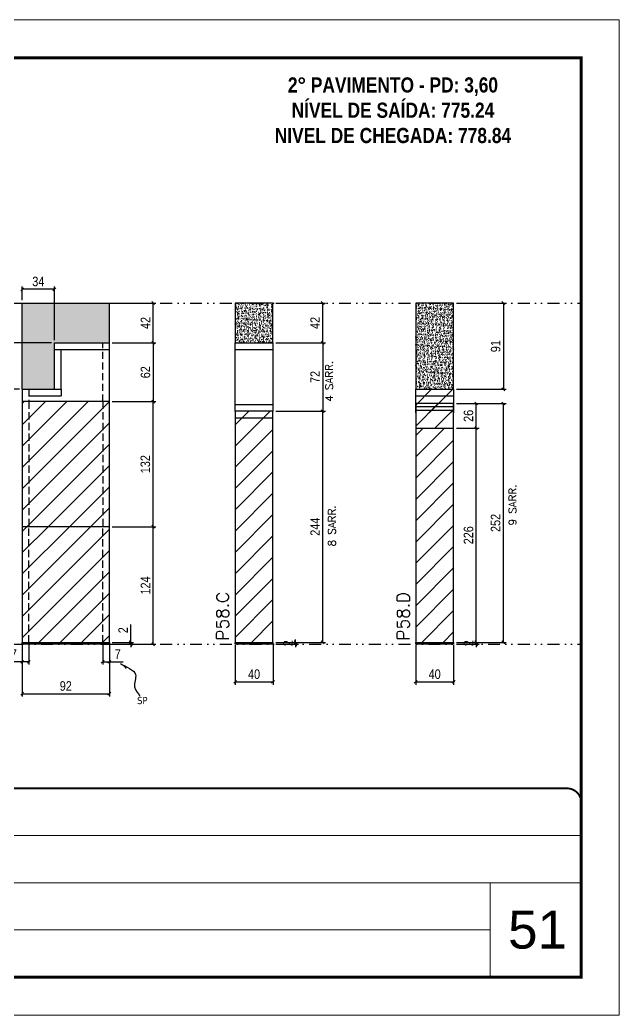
# Model space of a CAD drawing. Extents: x 2949 to 9203, y -16089 to 12527.
# Drawn here: x 6985 to 7618, y -2306 to -1256 of the extents above; entities that cross this region are included whole.
import ezdxf

# ---------------------------------------------------------------- set-up
doc = ezdxf.new("R2010")
doc.units = 0
for name, pattern in [('CONTINUO', [0]), ('DASHED', [0.75, 0.5, -0.25]), ('DIVIDE2', [0.625, 0.25, -0.125, 0, -0.125, 0, -0.125]), ('HIDDEN', [0.375, 0.25, -0.125])]:
    doc.linetypes.add(name, pattern=pattern)
for name, color, linetype, lineweight in [('CARIMBO', 255, 'Continuous', 9), ('Folhas', 255, 'Continuous', 9), ('Hachura', 251, 'Continuous', 9), ('SARRAFO DE PRESSAO', 251, 'DASHED', 9), ('Texto Seção', 7, 'Continuous', 15)]:
    doc.layers.add(name, color=color, linetype=linetype, lineweight=lineweight)
for name, color, linetype in [('COTA', 241, 'Continuous'), ('FUNDOS', 1, 'Continuous'), ('NOMENCLATURA', 7, 'Continuous'), ('Nível', 160, 'Continuous'), ('Painéis', 200, 'Continuous'), ('SARR_2.2x7', 40, 'Continuous'), ('Sarrafo de Pressão', 42, 'HIDDEN'), ('texto', 7, 'Continuous')]:
    doc.layers.add(name, color=color, linetype=linetype)
doc.styles.add('ARIAL', font='arial.ttf')
doc.styles.add('COTA TECNICA', font='techl___.ttf', dxfattribs={"height": 10})
doc.styles.add('COTA TECNICA-50', font='techl___.ttf', dxfattribs={"height": 10})
doc.styles.add('REGUA-120', font='ROMANS.shx', dxfattribs={"height": 15})
doc.styles.add('ROMANC', font='techb___.ttf', dxfattribs={"height": 2.5})
doc.styles.add('ROMANS', font='romans.shx')
doc.styles.get("Standard").update_dxf_attribs({"font": 'arial.ttf'})
doc.dimstyles.new('COTA PAINEL-50', dxfattribs={"dimtxt": 10, "dimasz": 3, "dimexe": 3, "dimexo": 3, "dimgap": 3, "dimtad": 1, "dimdec": 1, "dimzin": 12, "dimdsep": 46, "dimtxsty": 'COTA TECNICA-50', "dimblk1": 'OBLIQUE', "dimblk2": 'OBLIQUE', "dimsah": 1, "dimcen": 0.9, "dimclrd": 4, "dimclre": 4, "dimclrt": 240, "dimadec": 1, "dimazin": 3, "dimtfac": 1, "dimtdec": 1, "dimtmove": 0, "dimatfit": 3, "dimfxl": 1, "dimtolj": 1, "dimtzin": 12, "dimarcsym": 0})
doc.dimstyles.new('PAINEL', dxfattribs={"dimtxt": 10, "dimasz": 3, "dimexe": 3, "dimexo": 3, "dimgap": 3, "dimtad": 1, "dimdec": 1, "dimzin": 12, "dimdsep": 46, "dimtxsty": 'COTA TECNICA', "dimblk1": 'OBLIQUE', "dimblk2": 'OBLIQUE', "dimsah": 1, "dimcen": 0.9, "dimclrd": 4, "dimclre": 4, "dimclrt": 240, "dimadec": 1, "dimazin": 3, "dimtfac": 1, "dimtdec": 1, "dimtmove": 0, "dimatfit": 3, "dimfxl": 1, "dimtolj": 1, "dimtzin": 12, "dimarcsym": 0})
doc.dimstyles.get("Standard").update_dxf_attribs({"dimtxt": 0.18, "dimasz": 0.18, "dimexe": 0.18, "dimexo": 0.0625, "dimgap": 0.09, "dimtad": 0, "dimtih": 1, "dimtoh": 1, "dimdec": 4, "dimzin": 0, "dimdsep": 46, "dimtxsty": 'Standard', "dimcen": 0.09, "dimadec": 0, "dimazin": 0, "dimtfac": 1, "dimtdec": 4, "dimtofl": 0, "dimtmove": 0, "dimatfit": 3, "dimfxl": 1, "dimtolj": 1, "dimtzin": 0, "dimarcsym": 0})
pattern_1 = [(45, (-124486.967, -33050.646), (-11.2253202, 11.2253202), [])]
pattern_2 = [(50, (3183.5, 0), (5.46554, -0.4781726), [0.5715, -6.2865]), (355, (3183.5, 0), (-1.0573026, 5.7317054), [0.4572, -5.0292175]), (100.45144, (3183.9555, -0.04), (4.4082374, 5.2535326), [0.4857, -5.3427073]), (46.1842, (3183.5, 1.524), (8.132371, -1.26127), [0.85725, -9.42975]), (96.63556, (3184.178, 1.419), (7.122124, 7.422784), [0.72855, -8.014068]), (351.18415, (3183.5, 1.524), (7.122124, 7.422784), [0.685799, -7.543792]), (21, (3184.262, 1.143), (4.5484317, -3.067956), [0.5715, -6.2865]), (326, (3184.262, 1.143), (1.854061, 5.525639), [0.4572, -5.0292]), (71.45144, (3184.641, 0.8873), (6.4024926, 2.457683), [0.4857, -5.342698]), (37.5, (3183.5, 0), (0.0926581, 2.5366512), [0, -4.96824, 0, -5.1054, 0, -5.04825]), (7.5, (3183.5, 0), (2.0045899, 3.0054172), [0, -2.91084, 0, -4.85394, 0, -1.92405]), (327.5, (3181.8007, 0), (4.0677179, -0.1718623), [0, -1.905, 0, -5.9436, 0, -7.8867]), (317.5, (3181.0387, 0), (4.4438754, 0.7627947), [0, -2.4765, 0, -3.94716, 0, -5.6007])]

# ---------------------------------------------------------------- blocks, each defined once
blk = doc.blocks.new('9999999999')
at = {"color": 30, "linetype": 'CONTINUO'}
for p, q in [((98564.6, 34379.6), (99584, 34379.6)), ((98564.6, 34329.8), (99488, 34329.8)), ((99584, 34329.8), (99488, 34329.8)), ((99488, 34329.8), (99488, 34230.2)), ((98564.6, 34280), (99488, 34280))]:
    blk.add_line(p, q, dxfattribs=at)
at = {"color": 30, "linetype": 'CONTINUO', "const_width": 2}
blk.add_lwpolyline([(99584, 34230.2), (99584, 34414.4, 0.414214), (99569, 34429.4), (98229, 34429.4, 0.414214), (98214, 34414.4), (98214, 34245.2, 0.414214), (98229, 34230.2), (99584, 34230.2)], format="xyb", dxfattribs=at)
at = {"layer": 'Folhas'}
blk.add_lwpolyline([(98139, 34190.2), (99624, 34190.2), (99624, 35240.2), (98139, 35240.2)], close=True, dxfattribs=at)
at = {"layer": 'Folhas', "color": 30, "const_width": 3}
blk.add_lwpolyline([(98214, 34230.2), (99584, 34230.2), (99584, 35200.2), (98214, 35200.2)], close=True, dxfattribs=at)
blk = doc.blocks.new('_Oblique')
at = {"color": 0, "linetype": 'ByBlock', "lineweight": -2}
blk.add_line((-0.5, -0.5), (0.5, 0.5), dxfattribs=at)
blk = doc.blocks.new('*D1781')
at = {"layer": 'COTA', "color": 4, "lineweight": -2, "transparency": 16777216}
for p, q in [((7445.9, -1660.9), (7498.4, -1660.9)), ((7495.4, -1912.9), (7495.4, -1660.9)), ((7445.9, -1912.9), (7498.4, -1912.9))]:
    blk.add_line(p, q, dxfattribs=at)
at = {"layer": 'Defpoints', "color": 0, "transparency": 16777216}
for p in [(7442.9, -1660.9), (7495.4, -1660.9), (7442.9, -1912.9)]:
    blk.add_point(p, dxfattribs=at)
at = {"layer": 'COTA', "color": 4, "lineweight": -2, "transparency": 16777216, "xscale": 3, "yscale": 3, "zscale": 3}
for p, rotation in [((7495.4, -1660.9), 90), ((7495.4, -1912.9), 270)]:
    blk.add_blockref('_Oblique', p, dxfattribs=dict(at, rotation=rotation))
at = {"layer": 'COTA', "color": 240, "transparency": 16777216, "insert": (7487.2, -1786.9), "char_height": 10, "attachment_point": 5, "rotation": 90, "style": 'COTA TECNICA'}
blk.add_mtext('\\A1;252', dxfattribs=at)
blk = doc.blocks.new('*D1782')
at = {"layer": 'COTA', "color": 4, "lineweight": -2, "transparency": 16777216}
for p, q in [((7402.9, -1915.9), (7402.9, -1957.6)), ((7442.9, -1915.9), (7442.9, -1957.6)), ((7402.9, -1954.6), (7442.9, -1954.6))]:
    blk.add_line(p, q, dxfattribs=at)
at = {"layer": 'Defpoints', "color": 0, "transparency": 16777216}
for p in [(7402.9, -1912.9), (7442.9, -1912.9), (7442.9, -1954.6)]:
    blk.add_point(p, dxfattribs=at)
at = {"layer": 'COTA', "color": 4, "lineweight": -2, "transparency": 16777216, "xscale": 3, "yscale": 3, "zscale": 3, "rotation": 180}
blk.add_blockref('_Oblique', (7402.9, -1954.6), dxfattribs=at)
at = {"layer": 'COTA', "color": 4, "lineweight": -2, "transparency": 16777216, "xscale": 3, "yscale": 3, "zscale": 3}
blk.add_blockref('_Oblique', (7442.9, -1954.6), dxfattribs=at)
at = {"layer": 'COTA', "color": 240, "transparency": 16777216, "insert": (7422.9, -1946.5), "char_height": 10, "attachment_point": 5, "style": 'COTA TECNICA'}
blk.add_mtext('\\A1;40', dxfattribs=at)
blk = doc.blocks.new('*D1783')
at = {"layer": 'COTA', "color": 4, "lineweight": -2, "transparency": 16777216}
for p, q in [((7466.7, -1912.9), (7466.7, -1909.9)), ((7445.9, -1912.9), (7469.7, -1912.9)), ((7445.9, -1914.9), (7469.7, -1914.9)), ((7466.7, -1914.9), (7466.7, -1912.9)), ((7466.7, -1914.9), (7466.7, -1917.9))]:
    blk.add_line(p, q, dxfattribs=at)
at = {"layer": 'Defpoints', "color": 0, "transparency": 16777216}
for p in [(7442.9, -1912.9), (7442.9, -1914.9), (7466.7, -1912.9)]:
    blk.add_point(p, dxfattribs=at)
at = {"layer": 'COTA', "color": 4, "lineweight": -2, "transparency": 16777216, "xscale": 3, "yscale": 3, "zscale": 3}
for p, rotation in [((7466.7, -1912.9), 270), ((7466.7, -1914.9), 90)]:
    blk.add_blockref('_Oblique', p, dxfattribs=dict(at, rotation=rotation))
at = {"layer": 'COTA', "color": 240, "transparency": 16777216, "insert": (7458.7, -1913.9), "char_height": 10, "attachment_point": 5, "rotation": 90, "style": 'COTA TECNICA-50'}
blk.add_mtext('\\A1;2', dxfattribs=at)
blk = doc.blocks.new('*D1802')
at = {"layer": 'COTA', "color": 4, "linetype": 'ByBlock', "lineweight": -2, "transparency": 16777216}
for p, q in [((7445.9, -1686.9), (7469.7, -1686.9)), ((7466.7, -1912.9), (7466.7, -1686.9)), ((7445.9, -1912.9), (7469.7, -1912.9))]:
    blk.add_line(p, q, dxfattribs=at)
at = {"layer": 'Defpoints', "color": 0, "linetype": 'ByBlock', "transparency": 16777216}
for p in [(7442.9, -1686.9), (7466.7, -1686.9), (7442.9, -1912.9)]:
    blk.add_point(p, dxfattribs=at)
at = {"layer": 'COTA', "color": 4, "linetype": 'ByBlock', "lineweight": -2, "transparency": 16777216, "xscale": 3, "yscale": 3, "zscale": 3}
for p, rotation in [((7466.7, -1686.9), 90), ((7466.7, -1912.9), 270)]:
    blk.add_blockref('_Oblique', p, dxfattribs=dict(at, rotation=rotation))
at = {"layer": 'COTA', "color": 240, "linetype": 'ByBlock', "transparency": 16777216, "insert": (7458.6, -1799.9), "char_height": 10, "attachment_point": 5, "rotation": 90, "style": 'COTA TECNICA'}
blk.add_mtext('\\A1;226', dxfattribs=at)
blk = doc.blocks.new('*D1803')
at = {"layer": 'COTA', "color": 4, "linetype": 'ByBlock', "lineweight": -2, "transparency": 16777216}
for p, q in [((7445.9, -1660.9), (7469.7, -1660.9)), ((7466.7, -1686.9), (7466.7, -1660.9)), ((7445.9, -1686.9), (7469.7, -1686.9))]:
    blk.add_line(p, q, dxfattribs=at)
at = {"layer": 'Defpoints', "color": 0, "linetype": 'ByBlock', "transparency": 16777216}
for p in [(7442.9, -1660.9), (7466.7, -1660.9), (7442.9, -1686.9)]:
    blk.add_point(p, dxfattribs=at)
at = {"layer": 'COTA', "color": 4, "linetype": 'ByBlock', "lineweight": -2, "transparency": 16777216, "xscale": 3, "yscale": 3, "zscale": 3}
for p, rotation in [((7466.7, -1660.9), 90), ((7466.7, -1686.9), 270)]:
    blk.add_blockref('_Oblique', p, dxfattribs=dict(at, rotation=rotation))
at = {"layer": 'COTA', "color": 240, "linetype": 'ByBlock', "transparency": 16777216, "insert": (7458.6, -1673.9), "char_height": 10, "attachment_point": 5, "rotation": 90, "style": 'COTA TECNICA'}
blk.add_mtext('\\A1;26', dxfattribs=at)
blk = doc.blocks.new('*D1784')
at = {"layer": 'COTA', "color": 4, "lineweight": -2, "transparency": 16777216}
for p, q in [((7255.3, -1668.9), (7307.7, -1668.9)), ((7304.7, -1912.9), (7304.7, -1668.9)), ((7255.3, -1912.9), (7307.7, -1912.9))]:
    blk.add_line(p, q, dxfattribs=at)
at = {"layer": 'Defpoints', "color": 0, "transparency": 16777216}
for p in [(7252.3, -1668.9), (7304.7, -1668.9), (7252.3, -1912.9)]:
    blk.add_point(p, dxfattribs=at)
at = {"layer": 'COTA', "color": 4, "lineweight": -2, "transparency": 16777216, "xscale": 3, "yscale": 3, "zscale": 3}
for p, rotation in [((7304.7, -1668.9), 90), ((7304.7, -1912.9), 270)]:
    blk.add_blockref('_Oblique', p, dxfattribs=dict(at, rotation=rotation))
at = {"layer": 'COTA', "color": 240, "transparency": 16777216, "insert": (7296.7, -1790.9), "char_height": 10, "attachment_point": 5, "rotation": 90, "style": 'COTA TECNICA'}
blk.add_mtext('\\A1;244', dxfattribs=at)
blk = doc.blocks.new('*D1785')
at = {"layer": 'COTA', "color": 4, "lineweight": -2, "transparency": 16777216}
for p, q in [((7212.3, -1915.9), (7212.3, -1957.6)), ((7252.3, -1915.9), (7252.3, -1957.6)), ((7212.3, -1954.6), (7252.3, -1954.6))]:
    blk.add_line(p, q, dxfattribs=at)
at = {"layer": 'Defpoints', "color": 0, "transparency": 16777216}
for p in [(7212.3, -1912.9), (7252.3, -1912.9), (7252.3, -1954.6)]:
    blk.add_point(p, dxfattribs=at)
at = {"layer": 'COTA', "color": 4, "lineweight": -2, "transparency": 16777216, "xscale": 3, "yscale": 3, "zscale": 3, "rotation": 180}
blk.add_blockref('_Oblique', (7212.3, -1954.6), dxfattribs=at)
at = {"layer": 'COTA', "color": 4, "lineweight": -2, "transparency": 16777216, "xscale": 3, "yscale": 3, "zscale": 3}
blk.add_blockref('_Oblique', (7252.3, -1954.6), dxfattribs=at)
at = {"layer": 'COTA', "color": 240, "transparency": 16777216, "insert": (7232.3, -1946.5), "char_height": 10, "attachment_point": 5, "style": 'COTA TECNICA'}
blk.add_mtext('\\A1;40', dxfattribs=at)
blk = doc.blocks.new('*D1786')
at = {"layer": 'COTA', "color": 4, "lineweight": -2, "transparency": 16777216}
for p, q in [((7276.1, -1912.9), (7276.1, -1909.9)), ((7255.3, -1912.9), (7279.1, -1912.9)), ((7255.3, -1914.9), (7279.1, -1914.9)), ((7276.1, -1914.9), (7276.1, -1912.9)), ((7276.1, -1914.9), (7276.1, -1917.9))]:
    blk.add_line(p, q, dxfattribs=at)
at = {"layer": 'Defpoints', "color": 0, "transparency": 16777216}
for p in [(7252.3, -1912.9), (7252.3, -1914.9), (7276.1, -1912.9)]:
    blk.add_point(p, dxfattribs=at)
at = {"layer": 'COTA', "color": 4, "lineweight": -2, "transparency": 16777216, "xscale": 3, "yscale": 3, "zscale": 3}
for p, rotation in [((7276.1, -1912.9), 270), ((7276.1, -1914.9), 90)]:
    blk.add_blockref('_Oblique', p, dxfattribs=dict(at, rotation=rotation))
at = {"layer": 'COTA', "color": 240, "transparency": 16777216, "insert": (7268.1, -1913.9), "char_height": 10, "attachment_point": 5, "rotation": 90, "style": 'COTA TECNICA-50'}
blk.add_mtext('\\A1;2', dxfattribs=at)
blk = doc.blocks.new('*D1787')
at = {"layer": 'COTA', "color": 4, "lineweight": -2, "transparency": 16777216}
for p, q in [((6987.6, -1915.9), (6987.6, -1970.1)), ((7079.6, -1915.9), (7079.6, -1970.1)), ((6987.6, -1967.1), (7079.6, -1967.1))]:
    blk.add_line(p, q, dxfattribs=at)
at = {"layer": 'Defpoints', "color": 0, "transparency": 16777216}
for p in [(6987.6, -1912.9), (7079.6, -1912.9), (7079.6, -1967.1)]:
    blk.add_point(p, dxfattribs=at)
at = {"layer": 'COTA', "color": 4, "lineweight": -2, "transparency": 16777216, "xscale": 3, "yscale": 3, "zscale": 3, "rotation": 180}
blk.add_blockref('_Oblique', (6987.6, -1967.1), dxfattribs=at)
at = {"layer": 'COTA', "color": 4, "lineweight": -2, "transparency": 16777216, "xscale": 3, "yscale": 3, "zscale": 3}
blk.add_blockref('_Oblique', (7079.6, -1967.1), dxfattribs=at)
at = {"layer": 'COTA', "color": 240, "transparency": 16777216, "insert": (7033.6, -1959), "char_height": 10, "attachment_point": 5, "style": 'COTA TECNICA'}
blk.add_mtext('\\A1;92', dxfattribs=at)
blk = doc.blocks.new('*D1788')
at = {"layer": 'COTA', "color": 4, "lineweight": -2, "transparency": 16777216}
for p, q in [((7082.6, -1790.9), (7128.8, -1790.9)), ((7125.8, -1914.9), (7125.8, -1790.9)), ((7082.6, -1914.9), (7128.8, -1914.9))]:
    blk.add_line(p, q, dxfattribs=at)
at = {"layer": 'Defpoints', "color": 0, "transparency": 16777216}
for p in [(7079.6, -1790.9), (7125.8, -1790.9), (7079.6, -1914.9)]:
    blk.add_point(p, dxfattribs=at)
at = {"layer": 'COTA', "color": 4, "lineweight": -2, "transparency": 16777216, "xscale": 3, "yscale": 3, "zscale": 3}
for p, rotation in [((7125.8, -1790.9), 90), ((7125.8, -1914.9), 270)]:
    blk.add_blockref('_Oblique', p, dxfattribs=dict(at, rotation=rotation))
at = {"layer": 'COTA', "color": 240, "transparency": 16777216, "insert": (7117.7, -1852.9), "char_height": 10, "attachment_point": 5, "rotation": 90, "style": 'COTA TECNICA-50'}
blk.add_mtext('\\A1;124', dxfattribs=at)
blk = doc.blocks.new('*D1789')
at = {"layer": 'COTA', "color": 4, "lineweight": -2, "transparency": 16777216}
for p, q in [((7102.1, -1912.9), (7102.1, -1894.1)), ((7082.6, -1912.9), (7105.1, -1912.9)), ((7082.6, -1914.9), (7105.1, -1914.9)), ((7102.1, -1914.9), (7102.1, -1912.9)), ((7102.1, -1914.9), (7102.1, -1917.9))]:
    blk.add_line(p, q, dxfattribs=at)
at = {"layer": 'Defpoints', "color": 0, "transparency": 16777216}
for p in [(7079.6, -1912.9), (7079.6, -1914.9), (7102.1, -1914.9)]:
    blk.add_point(p, dxfattribs=at)
at = {"layer": 'COTA', "color": 4, "lineweight": -2, "transparency": 16777216, "xscale": 3, "yscale": 3, "zscale": 3}
for p, rotation in [((7102.1, -1912.9), 270), ((7102.1, -1914.9), 90)]:
    blk.add_blockref('_Oblique', p, dxfattribs=dict(at, rotation=rotation))
at = {"layer": 'COTA', "color": 240, "transparency": 16777216, "insert": (7094.1, -1900.1), "char_height": 10, "attachment_point": 5, "rotation": 90, "style": 'COTA TECNICA-50'}
blk.add_mtext('\\A1;2', dxfattribs=at)
blk = doc.blocks.new('*D1790')
at = {"layer": 'COTA', "color": 4, "lineweight": -2, "transparency": 16777216}
for p, q in [((6987.6, -1917.9), (6987.6, -1936.4)), ((6994.6, -1915.9), (6994.6, -1936.4)), ((6987.6, -1933.4), (6972.8, -1933.4)), ((6994.6, -1933.4), (6987.6, -1933.4))]:
    blk.add_line(p, q, dxfattribs=at)
at = {"layer": 'Defpoints', "color": 0, "transparency": 16777216}
for p in [(6987.6, -1914.9), (6994.6, -1912.9), (6987.6, -1933.4)]:
    blk.add_point(p, dxfattribs=at)
at = {"layer": 'COTA', "color": 4, "lineweight": -2, "transparency": 16777216, "xscale": 3, "yscale": 3, "zscale": 3, "rotation": 180}
blk.add_blockref('_Oblique', (6987.6, -1933.4), dxfattribs=at)
at = {"layer": 'COTA', "color": 4, "lineweight": -2, "transparency": 16777216, "xscale": 3, "yscale": 3, "zscale": 3}
blk.add_blockref('_Oblique', (6994.6, -1933.4), dxfattribs=at)
at = {"layer": 'COTA', "color": 240, "transparency": 16777216, "insert": (6978.7, -1925.3), "char_height": 10, "attachment_point": 5, "style": 'COTA TECNICA-50'}
blk.add_mtext('\\A1;7', dxfattribs=at)
blk = doc.blocks.new('*D1791')
at = {"layer": 'COTA', "color": 4, "lineweight": -2, "transparency": 16777216}
for p, q in [((7072.6, -1915.9), (7072.6, -1936.4)), ((7079.6, -1917.9), (7079.6, -1936.4)), ((7072.6, -1933.4), (7079.6, -1933.4)), ((7079.6, -1933.4), (7094.3, -1933.4))]:
    blk.add_line(p, q, dxfattribs=at)
at = {"layer": 'Defpoints', "color": 0, "transparency": 16777216}
for p in [(7072.6, -1912.9), (7079.6, -1914.9), (7079.6, -1933.4)]:
    blk.add_point(p, dxfattribs=at)
at = {"layer": 'COTA', "color": 4, "lineweight": -2, "transparency": 16777216, "xscale": 3, "yscale": 3, "zscale": 3, "rotation": 180}
blk.add_blockref('_Oblique', (7072.6, -1933.4), dxfattribs=at)
at = {"layer": 'COTA', "color": 4, "lineweight": -2, "transparency": 16777216, "xscale": 3, "yscale": 3, "zscale": 3}
blk.add_blockref('_Oblique', (7079.6, -1933.4), dxfattribs=at)
at = {"layer": 'COTA', "color": 240, "transparency": 16777216, "insert": (7088.4, -1925.3), "char_height": 10, "attachment_point": 5, "style": 'COTA TECNICA-50'}
blk.add_mtext('\\A1;7', dxfattribs=at)
blk = doc.blocks.new('*D1792')
at = {"layer": 'Defpoints', "color": 0, "linetype": 'ByBlock', "transparency": 16777216}
for p in [(7079.6, -1658.9), (7125.8, -1658.9), (7079.6, -1790.9)]:
    blk.add_point(p, dxfattribs=at)
at = {"layer": 'FUNDOS', "color": 4, "linetype": 'ByBlock', "lineweight": -2, "transparency": 16777216}
for p, q in [((7082.6, -1658.9), (7128.8, -1658.9)), ((7125.8, -1790.9), (7125.8, -1658.9)), ((7082.6, -1790.9), (7128.8, -1790.9))]:
    blk.add_line(p, q, dxfattribs=at)
at = {"layer": 'FUNDOS', "color": 4, "linetype": 'ByBlock', "lineweight": -2, "transparency": 16777216, "xscale": 3, "yscale": 3, "zscale": 3}
for p, rotation in [((7125.8, -1658.9), 90), ((7125.8, -1790.9), 270)]:
    blk.add_blockref('_Oblique', p, dxfattribs=dict(at, rotation=rotation))
at = {"layer": 'FUNDOS', "color": 240, "linetype": 'ByBlock', "transparency": 16777216, "insert": (7117.6, -1724.9), "char_height": 10, "attachment_point": 5, "rotation": 90, "style": 'COTA TECNICA'}
blk.add_mtext('\\A1;132', dxfattribs=at)
blk = doc.blocks.new('*D3195')
at = {"layer": 'COTA', "color": 4, "lineweight": -2, "transparency": 16777216}
for p, q in [((7255.3, -1554.9), (7307.7, -1554.9)), ((7304.7, -1596.9), (7304.7, -1554.9)), ((7255.3, -1596.9), (7307.7, -1596.9))]:
    blk.add_line(p, q, dxfattribs=at)
at = {"layer": 'Defpoints', "color": 0, "transparency": 16777216}
for p in [(7252.3, -1554.9), (7304.7, -1554.9), (7252.3, -1596.9)]:
    blk.add_point(p, dxfattribs=at)
at = {"layer": 'COTA', "color": 4, "lineweight": -2, "transparency": 16777216, "xscale": 3, "yscale": 3, "zscale": 3}
for p, rotation in [((7304.7, -1554.9), 90), ((7304.7, -1596.9), 270)]:
    blk.add_blockref('_Oblique', p, dxfattribs=dict(at, rotation=rotation))
at = {"layer": 'COTA', "color": 240, "transparency": 16777216, "insert": (7296.7, -1575.9), "char_height": 10, "attachment_point": 5, "rotation": 90, "style": 'COTA TECNICA-50'}
blk.add_mtext('\\A1;42', dxfattribs=at)
blk = doc.blocks.new('*D3196')
at = {"layer": 'COTA', "color": 4, "lineweight": -2, "transparency": 16777216}
for p, q in [((7445.9, -1554.9), (7498.4, -1554.9)), ((7495.4, -1554.9), (7495.4, -1645.9)), ((7445.9, -1645.9), (7498.4, -1645.9))]:
    blk.add_line(p, q, dxfattribs=at)
at = {"layer": 'Defpoints', "color": 0, "transparency": 16777216}
for p in [(7442.9, -1554.9), (7442.9, -1645.9), (7495.4, -1645.9)]:
    blk.add_point(p, dxfattribs=at)
at = {"layer": 'COTA', "color": 4, "lineweight": -2, "transparency": 16777216, "xscale": 3, "yscale": 3, "zscale": 3}
for p, rotation in [((7495.4, -1554.9), 90), ((7495.4, -1645.9), 270)]:
    blk.add_blockref('_Oblique', p, dxfattribs=dict(at, rotation=rotation))
at = {"layer": 'COTA', "color": 240, "transparency": 16777216, "insert": (7487.3, -1600.4), "char_height": 10, "attachment_point": 5, "rotation": 90, "style": 'COTA TECNICA-50'}
blk.add_mtext('\\A1;91', dxfattribs=at)
blk = doc.blocks.new('*D3193')
at = {"layer": 'COTA', "color": 4, "lineweight": -2, "transparency": 16777216}
for p, q in [((7082.6, -1596.9), (7128.8, -1596.9)), ((7125.8, -1596.9), (7125.8, -1658.9)), ((7082.6, -1658.9), (7128.8, -1658.9))]:
    blk.add_line(p, q, dxfattribs=at)
at = {"layer": 'Defpoints', "color": 0, "transparency": 16777216}
for p in [(7079.6, -1596.9), (7079.6, -1658.9), (7125.8, -1658.9)]:
    blk.add_point(p, dxfattribs=at)
at = {"layer": 'COTA', "color": 4, "lineweight": -2, "transparency": 16777216, "xscale": 3, "yscale": 3, "zscale": 3}
for p, rotation in [((7125.8, -1596.9), 90), ((7125.8, -1658.9), 270)]:
    blk.add_blockref('_Oblique', p, dxfattribs=dict(at, rotation=rotation))
at = {"layer": 'COTA', "color": 240, "transparency": 16777216, "insert": (7117.7, -1627.9), "char_height": 10, "attachment_point": 5, "rotation": 90, "style": 'COTA TECNICA-50'}
blk.add_mtext('\\A1;62', dxfattribs=at)
blk = doc.blocks.new('*D3199')
at = {"layer": 'COTA', "color": 4, "lineweight": -2, "transparency": 16777216}
for p, q in [((7018.6, -1596.9), (6961.5, -1596.9)), ((6964.5, -1596.9), (6964.5, -1645.9)), ((6984.6, -1645.9), (6961.5, -1645.9))]:
    blk.add_line(p, q, dxfattribs=at)
at = {"layer": 'Defpoints', "color": 0, "transparency": 16777216}
for p in [(7021.6, -1596.9), (6964.5, -1645.9), (6987.6, -1645.9)]:
    blk.add_point(p, dxfattribs=at)
at = {"layer": 'COTA', "color": 4, "lineweight": -2, "transparency": 16777216, "xscale": 3, "yscale": 3, "zscale": 3}
for p, rotation in [((6964.5, -1596.9), 90), ((6964.5, -1645.9), 270)]:
    blk.add_blockref('_Oblique', p, dxfattribs=dict(at, rotation=rotation))
at = {"layer": 'COTA', "color": 240, "transparency": 16777216, "insert": (6956.4, -1621.4), "char_height": 10, "attachment_point": 5, "rotation": 90, "style": 'COTA TECNICA-50'}
blk.add_mtext('\\A1;49', dxfattribs=at)
blk = doc.blocks.new('*D3194')
at = {"layer": 'COTA', "color": 4, "lineweight": -2, "transparency": 16777216}
for p, q in [((6987.6, -1551.9), (6987.6, -1537.4)), ((7021.6, -1540.4), (6987.6, -1540.4)), ((7021.6, -1593.9), (7021.6, -1537.4))]:
    blk.add_line(p, q, dxfattribs=at)
at = {"layer": 'Defpoints', "color": 0, "transparency": 16777216}
for p in [(6987.6, -1540.4), (6987.6, -1554.9), (7021.6, -1596.9)]:
    blk.add_point(p, dxfattribs=at)
at = {"layer": 'COTA', "color": 4, "lineweight": -2, "transparency": 16777216, "xscale": 3, "yscale": 3, "zscale": 3, "rotation": 180}
blk.add_blockref('_Oblique', (6987.6, -1540.4), dxfattribs=at)
at = {"layer": 'COTA', "color": 4, "lineweight": -2, "transparency": 16777216, "xscale": 3, "yscale": 3, "zscale": 3}
blk.add_blockref('_Oblique', (7021.6, -1540.4), dxfattribs=at)
at = {"layer": 'COTA', "color": 240, "transparency": 16777216, "insert": (7004.6, -1532.2), "char_height": 10, "attachment_point": 5, "style": 'COTA TECNICA-50'}
blk.add_mtext('\\A1;34', dxfattribs=at)
blk = doc.blocks.new('*D3200')
at = {"layer": 'COTA', "color": 4, "lineweight": -2, "transparency": 16777216}
for p, q in [((7082.6, -1554.9), (7128.8, -1554.9)), ((7125.8, -1596.9), (7125.8, -1554.9)), ((7082.6, -1596.9), (7128.8, -1596.9))]:
    blk.add_line(p, q, dxfattribs=at)
at = {"layer": 'Defpoints', "color": 0, "transparency": 16777216}
for p in [(7079.6, -1554.9), (7125.8, -1554.9), (7079.6, -1596.9)]:
    blk.add_point(p, dxfattribs=at)
at = {"layer": 'COTA', "color": 4, "lineweight": -2, "transparency": 16777216, "xscale": 3, "yscale": 3, "zscale": 3}
for p, rotation in [((7125.8, -1554.9), 90), ((7125.8, -1596.9), 270)]:
    blk.add_blockref('_Oblique', p, dxfattribs=dict(at, rotation=rotation))
at = {"layer": 'COTA', "color": 240, "transparency": 16777216, "insert": (7117.7, -1575.9), "char_height": 10, "attachment_point": 5, "rotation": 90, "style": 'COTA TECNICA-50'}
blk.add_mtext('\\A1;42', dxfattribs=at)
blk = doc.blocks.new('*D3201')
at = {"layer": 'COTA', "color": 4, "lineweight": -2, "transparency": 16777216}
for p, q in [((7255.3, -1596.9), (7307.7, -1596.9)), ((7304.7, -1596.9), (7304.7, -1668.9)), ((7255.3, -1668.9), (7307.7, -1668.9))]:
    blk.add_line(p, q, dxfattribs=at)
at = {"layer": 'Defpoints', "color": 0, "transparency": 16777216}
for p in [(7252.3, -1596.9), (7252.3, -1668.9), (7304.7, -1668.9)]:
    blk.add_point(p, dxfattribs=at)
at = {"layer": 'COTA', "color": 4, "lineweight": -2, "transparency": 16777216, "xscale": 3, "yscale": 3, "zscale": 3}
for p, rotation in [((7304.7, -1596.9), 90), ((7304.7, -1668.9), 270)]:
    blk.add_blockref('_Oblique', p, dxfattribs=dict(at, rotation=rotation))
at = {"layer": 'COTA', "color": 240, "transparency": 16777216, "insert": (7296.7, -1632.9), "char_height": 10, "attachment_point": 5, "rotation": 90, "style": 'COTA TECNICA-50'}
blk.add_mtext('\\A1;72', dxfattribs=at)

msp = doc.modelspace()

# ---------------------------------------------------------------- hatches: boundary and pattern name
at = {"layer": 'COTA', "linetype": 'ByBlock'}
h = msp.add_hatch(dxfattribs=at)
h.set_pattern_fill('AR-CONC', color=256, scale=0.03)
h.set_pattern_definition([(50, (3439.1792, 0), (5.46554, -0.4781726), [0.5715, -6.2865]), (355, (3439.179, 0), (-1.057303, 5.731705), [0.4572, -5.0292175]), (100.45144, (3439.6347, -0.04), (4.4082374, 5.2535326), [0.4857, -5.342707]), (46.1842, (3439.179, 1.524), (8.132371, -1.26127), [0.85725, -9.42975]), (96.63556, (3439.857, 1.419), (7.122124, 7.422784), [0.72855, -8.014068]), (351.18415, (3439.179, 1.524), (7.122124, 7.422784), [0.685799, -7.543792]), (21, (3439.9412, 1.143), (4.5484317, -3.067956), [0.5715, -6.2865]), (326, (3439.941, 1.143), (1.854061, 5.525639), [0.4572, -5.0292]), (71.45144, (3440.3203, 0.8873), (6.4024926, 2.457683), [0.4857, -5.342698]), (37.5, (3439.1792, 0), (0.0926581, 2.5366512), [0, -4.96824, 0, -5.1054, 0, -5.04825]), (7.5, (3439.1792, 0), (2.0045899, 3.0054172), [0, -2.91084, 0, -4.85394, 0, -1.92405]), (327.5, (3437.48, 0), (4.0677179, -0.1718623), [0, -1.905, 0, -5.9436, 0, -7.8867]), (317.5, (3436.718, 0), (4.4438754, 0.7627947), [0, -2.4765, 0, -3.94716, 0, -5.6007])])
h.paths.add_polyline_path([(6987.57, -1645.88), (7021.57, -1645.88), (7021.57, -1596.88), (7079.57, -1596.88), (7079.57, -1554.88), (6987.57, -1554.88)])
h = msp.add_hatch(dxfattribs=at)
h.set_pattern_fill('AR-CONC', color=256, scale=0.03)
h.set_pattern_definition(pattern_2)
h.paths.add_polyline_path([(7252.26, -1596.88), (7252.26, -1554.88), (7212.26, -1554.88), (7212.26, -1596.88)])
h = msp.add_hatch(dxfattribs=at)
h.set_pattern_fill('AR-CONC', color=256, scale=0.03)
h.set_pattern_definition(pattern_2)
h.paths.add_polyline_path([(7442.87, -1554.88), (7402.87, -1554.88), (7402.87, -1645.88), (7442.87, -1645.88)])
at = {"layer": 'Hachura', "linetype": 'ByBlock'}
h = msp.add_hatch(dxfattribs=at)
h.set_pattern_fill('ANSI31', color=256, scale=5)
h.set_pattern_definition([(45, (3183.5, 0), (-11.22532, 11.22532), [])])
h.paths.add_polyline_path([(7402.87, -1645.88), (7402.87, -1670.9), (7442.87, -1670.9), (7442.87, -1645.88)])
h = msp.add_hatch(dxfattribs=at)
h.set_pattern_fill('ANSI31', color=256, scale=5)
h.set_pattern_definition(pattern_1)
h.paths.add_polyline_path([(7079.57, -1658.88), (6987.57, -1658.88), (6987.57, -1790.88), (7079.57, -1790.88)])
h = msp.add_hatch(dxfattribs=at)
h.set_pattern_fill('ANSI31', color=256, scale=5)
h.set_pattern_definition(pattern_1)
h.paths.add_polyline_path([(7252.26, -1668.9), (7212.26, -1668.9), (7212.26, -1912.88), (7252.26, -1912.88)])
h = msp.add_hatch(dxfattribs=at)
h.set_pattern_fill('ANSI31', color=256, scale=5)
h.set_pattern_definition([(45, (-124486.967, -33040.646), (-11.2253202, 11.2253202), [])])
h.paths.add_polyline_path([(7402.87, -1660.9), (7402.87, -1686.88), (7442.87, -1686.88), (7442.87, -1660.9)])
h = msp.add_hatch(dxfattribs=at)
h.set_pattern_fill('ANSI31', color=256, scale=5)
h.set_pattern_definition(pattern_1)
h.paths.add_polyline_path([(7442.87, -1686.88), (7402.87, -1686.88), (7402.87, -1912.88), (7442.87, -1912.88)])
h = msp.add_hatch(dxfattribs=at)
h.set_pattern_fill('ANSI31', color=256, scale=5)
h.set_pattern_definition(pattern_1)
h.paths.add_polyline_path([(7079.57, -1790.88), (6987.57, -1790.88), (6987.57, -1912.88), (7079.57, -1912.88)])

# ---------------------------------------------------------------- linework, layer by layer
at = {"layer": 'COTA', "linetype": 'ByBlock'}
for p, q in [((6987.57, -1645.88), (6987.57, -1554.88)), ((6987.57, -1554.88), (7079.57, -1554.88)), ((7079.57, -1596.88), (7079.57, -1554.88))]:
    msp.add_line(p, q, dxfattribs=at)
for points in [[(7212.26, -1596.88), (7252.26, -1596.88), (7252.26, -1554.88), (7212.26, -1554.88)], [(7402.87, -1645.88), (7442.87, -1645.88), (7442.87, -1554.88), (7402.87, -1554.88)]]:
    msp.add_lwpolyline(points, close=True, dxfattribs=at)
at = {"layer": 'Nível', "color": 4, "linetype": 'DIVIDE2', "ltscale": 50}
for p, q in [((6567.19, -1554.88), (7577.53, -1554.88)), ((6567.19, -1914.88), (7577.53, -1914.88))]:
    msp.add_line(p, q, dxfattribs=at)
at = {"layer": 'Painéis'}
for p, q in [((7021.57, -1645.88), (7021.57, -1596.88)), ((7021.57, -1596.88), (7079.57, -1596.88)), ((7079.57, -1658.88), (7079.57, -1596.88)), ((7212.26, -1596.88), (7252.26, -1596.88)), ((7212.26, -1668.9), (7212.26, -1596.88)), ((7252.26, -1596.88), (7252.26, -1668.9)), ((6987.57, -1645.88), (7021.57, -1645.88)), ((6987.57, -1645.88), (6987.57, -1658.88)), ((7402.87, -1645.88), (7442.87, -1645.88)), ((7402.87, -1670.9), (7402.87, -1645.88)), ((7442.87, -1645.88), (7442.87, -1670.9)), ((6987.57, -1658.88), (6987.57, -1790.88)), ((7079.57, -1658.88), (6987.57, -1658.88)), ((7079.57, -1658.88), (6987.57, -1658.88)), ((7079.57, -1790.88), (7079.57, -1658.88)), ((7252.26, -1668.9), (7212.26, -1668.9)), ((7252.26, -1668.9), (7212.26, -1668.9)), ((7252.26, -1668.9), (7212.26, -1668.9)), ((7402.87, -1686.88), (7442.87, -1686.88)), ((7212.26, -1912.88), (7252.26, -1912.88)), ((7212.26, -1914.88), (7212.26, -1912.88)), ((7252.26, -1914.88), (7212.26, -1914.88)), ((7252.26, -1912.88), (7252.26, -1914.88)), ((7402.87, -1912.88), (7442.87, -1912.88)), ((7402.87, -1914.88), (7402.87, -1912.88)), ((7442.87, -1914.88), (7402.87, -1914.88)), ((7442.87, -1912.88), (7442.87, -1914.88))]:
    msp.add_line(p, q, dxfattribs=at)
for points in [[(7212.26, -1912.88), (7252.26, -1912.88), (7252.26, -1668.9), (7212.26, -1668.9)], [(7402.87, -1912.88), (7442.87, -1912.88), (7442.87, -1660.9), (7402.87, -1660.9)], [(6987.57, -1912.88), (7079.57, -1912.88), (7079.57, -1790.88), (6987.57, -1790.88)], [(6987.57, -1912.88), (7079.57, -1912.88), (7079.57, -1914.88), (6987.57, -1914.88)]]:
    msp.add_lwpolyline(points, close=True, dxfattribs=at)
at = {"layer": 'SARR_2.2x7'}
for p, q in [((7021.57, -1603.88), (7079.57, -1603.88)), ((7028.57, -1645.88), (7028.57, -1603.88)), ((7212.26, -1603.88), (7252.26, -1603.88)), ((7021.57, -1645.88), (7028.57, -1645.88)), ((7028.57, -1645.88), (7028.57, -1652.88)), ((6994.57, -1652.88), (7028.57, -1652.88)), ((7402.87, -1652.88), (7442.87, -1652.88)), ((7212.26, -1661.9), (7252.26, -1661.9)), ((7402.87, -1663.9), (7442.87, -1663.9)), ((7402.87, -1667.9), (7442.87, -1667.9)), ((7212.26, -1675.9), (7252.26, -1675.9))]:
    msp.add_line(p, q, dxfattribs=at)
at = {"layer": 'Sarrafo de Pressão', "ltscale": 30}
for p, q in [((7072.57, -1658.88), (7072.57, -1596.88)), ((6994.57, -1645.88), (6994.57, -1658.88)), ((6994.57, -1658.88), (6994.57, -1790.88)), ((7072.57, -1658.88), (7072.57, -1790.88)), ((6994.57, -1912.88), (6994.57, -1790.88)), ((7072.57, -1912.88), (7072.57, -1790.88))]:
    msp.add_line(p, q, dxfattribs=at)

# ---------------------------------------------------------------- block references
at = {"layer": 'SARRAFO DE PRESSAO', "color": 6, "linetype": 'ByBlock'}
msp.add_blockref('9999999999', (-92006.44, -36496.37), dxfattribs=at)

# ---------------------------------------------------------------- texts
at = {"layer": 'CARIMBO', "style": 'ARIAL'}
msp.add_text('51', height=40, dxfattribs=at).set_placement((7500.39, -2236.02))
at = {"layer": 'NOMENCLATURA', "color": 2, "insert": (7378.86, -1290.11), "char_height": 16, "attachment_point": 2, "style": 'ROMANC'}
msp.add_mtext_dynamic_manual_height_columns('\\P2° PAVIMENTO - PD: 3,60\\PNÍVEL DE SAÍDA: 775.24\\PNIVEL DE CHEGADA: 778.84', width=300.2766, gutter_width=1, heights=[0], dxfattribs=at)
at = {"layer": 'texto', "color": 0, "insert": (7114.35, -1974.37), "char_height": 7.5, "attachment_point": 5}
msp.add_mtext('{\\fTahoma|b0|i0|c0|p34;\\C4;SP}', dxfattribs=at)
at = {"layer": 'Texto Seção', "linetype": 'Continuous', "style": 'ROMANS'}
for s, p in [('4 SARR.', (7315.54, -1659.02)), ('9 SARR.', (7509.03, -1789.6)), ('8 SARR.', (7318.43, -1811.64))]:
    msp.add_text(s, height=8, rotation=90, dxfattribs=at).set_placement(p)
at = {"layer": 'Texto Seção', "char_height": 13, "width": 285.3299, "attachment_point": 7, "rotation": 90, "style": 'REGUA-120'}
for s, insert in [('P58.C', (7205.61, -1910.96)), ('P58.D', (7396.22, -1910.96))]:
    msp.add_mtext(s, dxfattribs=dict(at, insert=insert))

# ---------------------------------------------------------------- dimensions: what is measured, and where the dimension line sits
at = {"layer": 'COTA'}
for base, p1, p2, angle, picture, middle in [((6987.57, -1540.39), (7021.57, -1596.88), (6987.57, -1554.88), 180, '*D3194', (7004.57, -1532.17)), ((7125.81, -1554.88), (7079.57, -1596.88), (7079.57, -1554.88), 90, '*D3200', (7117.74, -1575.88)), ((7304.74, -1554.88), (7252.26, -1596.88), (7252.26, -1554.88), 90, '*D3195', (7296.67, -1575.88)), ((7495.35, -1645.88), (7442.87, -1554.88), (7442.87, -1645.88), 90, '*D3196', (7487.27, -1600.38)), ((6964.51, -1645.88), (7021.57, -1596.88), (6987.57, -1645.88), 90, '*D3199', (6956.4, -1621.38)), ((7125.81, -1658.88), (7079.57, -1596.88), (7079.57, -1658.88), 90, '*D3193', (7117.71, -1627.88)), ((7304.74, -1668.9), (7252.26, -1596.88), (7252.26, -1668.9), 90, '*D3201', (7296.67, -1632.89)), ((7125.81, -1790.88), (7079.57, -1914.88), (7079.57, -1790.88), 90, '*D1788', (7117.74, -1852.88)), ((6987.57, -1933.39), (6994.57, -1912.88), (6987.57, -1914.88), 180, '*D1790', (6978.71, -1925.32))]:
    dim = msp.add_linear_dim(base=base, p1=p1, p2=p2, angle=angle, dimstyle='COTA PAINEL-50', dxfattribs=at)
    dim.commit()
    dim.dimension.update_dxf_attribs({"geometry": picture, "text_midpoint": middle})
for base, p1, p2, picture, middle in [((7304.74, -1668.9), (7252.26, -1912.88), (7252.26, -1668.9), '*D1784', (7296.67, -1790.89)), ((7495.35, -1660.9), (7442.87, -1912.88), (7442.87, -1660.9), '*D1781', (7487.24, -1786.89))]:
    dim = msp.add_linear_dim(base=base, p1=p1, p2=p2, angle=90, dimstyle='PAINEL', override={"dimarcsym": 2}, dxfattribs=at)
    dim.commit()
    dim.dimension.update_dxf_attribs({"geometry": picture, "text_midpoint": middle})
at = {"layer": 'COTA', "linetype": 'ByBlock'}
dim = msp.add_linear_dim(base=(7466.68, -1660.9), p1=(7442.87, -1686.88), p2=(7442.87, -1660.9), angle=90, dimstyle='PAINEL', override={"dimtmove": 1}, dxfattribs=at)
dim.commit()
dim.dimension.update_dxf_attribs({"geometry": '*D1803', "text_midpoint": (7466.68, -1673.89), "dimtype": 160})
dim = msp.add_linear_dim(base=(7466.68, -1686.88), p1=(7442.87, -1912.88), p2=(7442.87, -1686.88), angle=90, dimstyle='PAINEL', dxfattribs=at)
dim.commit()
dim.dimension.update_dxf_attribs({"geometry": '*D1802', "text_midpoint": (7458.58, -1799.88)})
at = {"layer": 'COTA'}
for base, p1, p2, picture, middle in [((7102.1, -1914.88), (7079.57, -1912.88), (7079.57, -1914.88), '*D1789', (7102.1, -1900.14)), ((7276.07, -1912.88), (7252.26, -1914.88), (7252.26, -1912.88), '*D1786', (7276.07, -1913.88)), ((7466.68, -1912.88), (7442.87, -1914.88), (7442.87, -1912.88), '*D1783', (7466.68, -1913.88))]:
    dim = msp.add_linear_dim(base=base, p1=p1, p2=p2, angle=90, dimstyle='COTA PAINEL-50', dxfattribs=at)
    dim.commit()
    dim.dimension.update_dxf_attribs({"geometry": picture, "text_midpoint": middle, "dimtype": 160})
for base, p1, p2, picture, middle in [((7079.57, -1967.06), (6987.57, -1912.88), (7079.57, -1912.88), '*D1787', (7033.57, -1958.97)), ((7252.26, -1954.61), (7212.26, -1912.88), (7252.26, -1912.88), '*D1785', (7232.26, -1946.51)), ((7442.87, -1954.61), (7402.87, -1912.88), (7442.87, -1912.88), '*D1782', (7422.87, -1946.51))]:
    dim = msp.add_linear_dim(base=base, p1=p1, p2=p2, dimstyle='PAINEL', override={"dimarcsym": 2}, dxfattribs=at)
    dim.commit()
    dim.dimension.update_dxf_attribs({"geometry": picture, "text_midpoint": middle})
dim = msp.add_linear_dim(base=(7079.57, -1933.39), p1=(7072.57, -1912.88), p2=(7079.57, -1914.88), dimstyle='COTA PAINEL-50', dxfattribs=at)
dim.commit()
dim.dimension.update_dxf_attribs({"geometry": '*D1791', "text_midpoint": (7088.44, -1925.32)})
at = {"layer": 'FUNDOS', "linetype": 'ByBlock'}
dim = msp.add_linear_dim(base=(7125.81, -1658.88), p1=(7079.57, -1790.88), p2=(7079.57, -1658.88), angle=90, dimstyle='PAINEL', dxfattribs=at)
dim.commit()
dim.dimension.update_dxf_attribs({"geometry": '*D1792', "text_midpoint": (7117.59, -1724.88)})

# ---------------------------------------------------------------- leaders
at = {"layer": 'COTA', "path_type": 1}
msp.add_leader([(7091.4, -1935.06), (7107.19, -1946.9), (7106.26, -1959.91), (7111.81, -1969.69)], dimstyle='Standard', override={"dimasz": 8}, dxfattribs=at)

doc.saveas('drawing.dxf')
